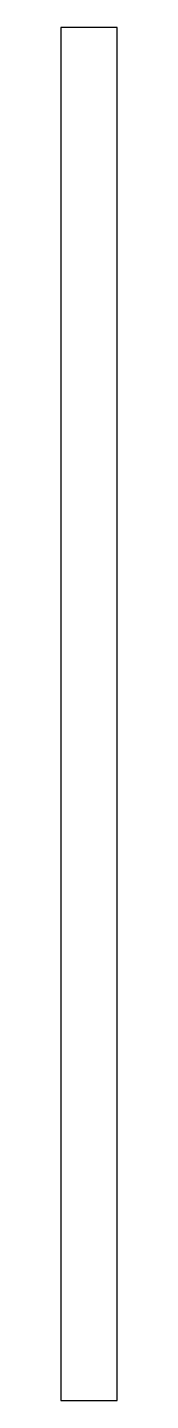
# Model space of a CAD drawing. Header units: millimetres. Extents: x 0 to 19, y 0 to 450.
import ezdxf

# ---------------------------------------------------------------- set-up
doc = ezdxf.new("R2010")
doc.units = ezdxf.units.MM

msp = doc.modelspace()

# ---------------------------------------------------------------- linework, layer by layer
msp.add_lwpolyline([(0, 0), (18.5, 0), (18.5, 450), (0, 450)], close=True)

doc.saveas('drawing.dxf')
